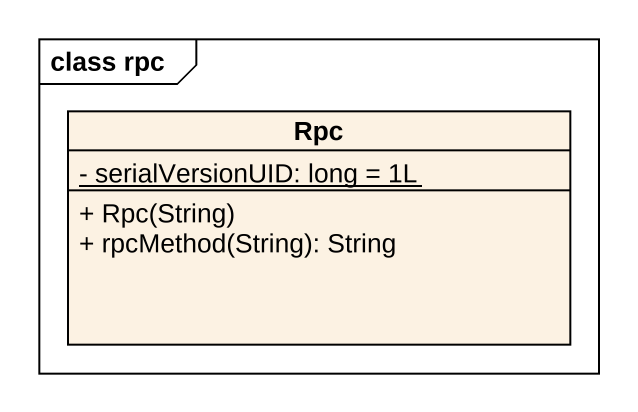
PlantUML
@startuml
mainframe class rpc
hide circle
hide empty members
skinparam classAttributeIconSize 0
class Rpc {
  {static} - serialVersionUID: long = 1L
  + Rpc(String)
  + rpcMethod(String): String
}
@enduml
